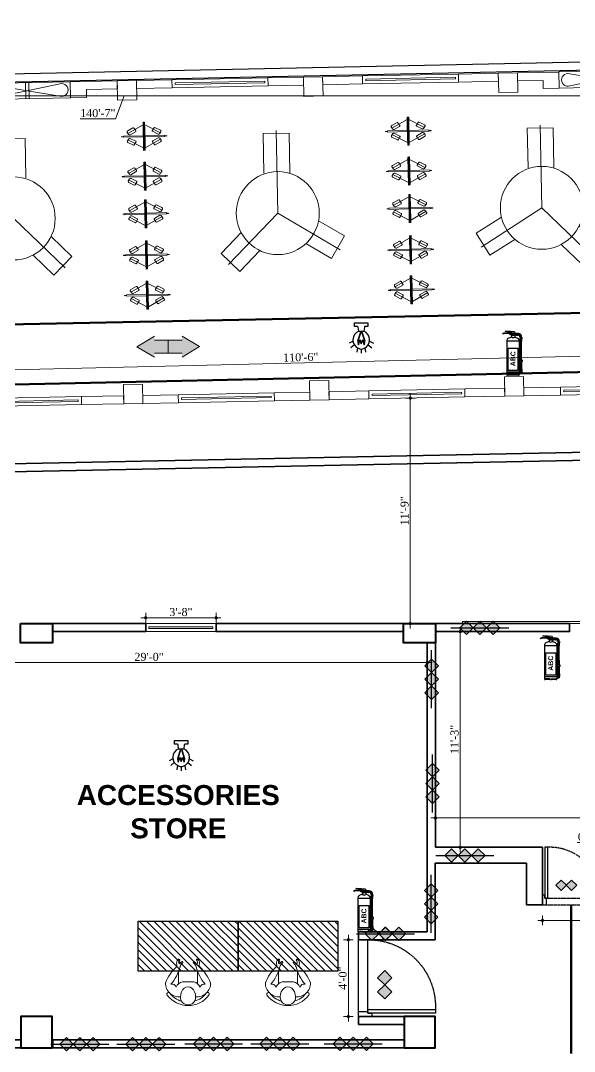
# Model space of a CAD drawing. Header units: inches. Extents: x -250485 to 735580, y -140410 to 288049.
# Drawn here: x 23142 to 23488, y 21699 to 22343 of the extents above; entities that cross this region are included whole.
import ezdxf

# ---------------------------------------------------------------- set-up
doc = ezdxf.new("R2010")
doc.units = ezdxf.units.IN
doc.header["$MEASUREMENT"] = 0
doc.header["$PDMODE"] = 35
doc.linetypes.add('BORDER2', pattern=[0.875, 0.25, -0.125, 0.25, -0.125, 0, -0.125])
doc.linetypes.add('DASH', pattern=[0.35, 0.25, -0.1])
doc.layers.get('0').update_dxf_attribs({"lineweight": 0})
doc.layers.get('Defpoints').update_dxf_attribs({"lineweight": 0})
for name, color, linetype, lineweight in [('A column', 106, 'Continuous', 40), ('A WALL', 7, 'Continuous', 35), ('A window', 150, 'Continuous', 0), ('COLUMN-2', 102, 'Continuous', 0), ('DOOR', 222, 'Continuous', 0), ('Emergency Light', 251, 'Continuous', 15), ('evacuation plan', 162, 'Continuous', 13), ('Layer1', 134, 'Continuous', 0), ('Machine', 222, 'Continuous', 0), ('MAN', 215, 'Continuous', 0), ('New circulation', 52, 'BORDER2', 9), ('New furniture', 42, 'Continuous', 9), ('New stair', 40, 'Continuous', 35), ('new stair full height', 6, 'Continuous', 0), ('New Wall', 7, 'Continuous', 5), ('New window', 132, 'Continuous', 35), ('sheet', 7, 'Continuous', 15), ('TEXT-1', 7, 'Continuous', 0), ('wall', 7, 'Continuous', 0)]:
    doc.layers.add(name, color=color, linetype=linetype, lineweight=lineweight)
for name, color, linetype in [('A Furniture', 7, 'Continuous'), ('A site line', 7, 'Continuous'), ('bp door', 40, 'Continuous'), ('fire rated wall', 7, 'Continuous'), ('FIREACC', 30, 'Continuous'), ('OUTSIDE', 253, 'Continuous')]:
    doc.layers.add(name, color=color, linetype=linetype)
doc.styles.add('REG', font='times.ttf')
doc.styles.get("Standard").update_dxf_attribs({"font": 'arialbd.ttf', "height": 24})
doc.dimstyles.new('Dim-Pres', dxfattribs={"dimtxt": 5.5, "dimasz": 2, "dimexe": 1.5, "dimexo": 1.5, "dimgap": 1, "dimtad": 3, "dimdec": 0, "dimzin": 3, "dimdsep": 46, "dimlunit": 4, "dimtxsty": 'REG', "dimblk": 'point', "dimcen": 2, "dimclrd": 256, "dimclre": 256, "dimclrt": 7, "dimadec": 0, "dimazin": 0, "dimtfac": 0.75, "dimtdec": 0, "dimtmove": 1, "dimatfit": 3, "dimldrblk": 'point', "dimfxl": 0, "dimtolj": 1, "dimtzin": 0, "dimlwd": -1, "dimlwe": -1, "dimarcsym": 1})

# ---------------------------------------------------------------- blocks, each defined once
blk = doc.blocks.new('A$C410B7781')
at = {"layer": 'A window', "ltscale": 30}
blk.add_lwpolyline([(-51.04, 7.56), (-51.04, 2.56), (8.96, 2.56), (8.96, 7.56), (-51.04, 7.56)], dxfattribs=at)
blk.add_lwpolyline([(-49.04, 5.56), (-49.04, 4.56), (6.96, 4.56), (6.96, 5.56)], close=True, dxfattribs=at)
blk = doc.blocks.new('MS')
at = {"layer": 'Machine'}
for p, q in [((2396, 2638), (2671, 2489)), ((2529, 2535), (2560, 2582)), ((2576, 2586), (2670, 2535)), ((2396, 2228), (2671, 2377)), ((2533, 2518), (2629, 2466)), ((2533, 2348), (2629, 2400)), ((2655, 2473), (2678, 2506)), ((2655, 2393), (2678, 2360)), ((2748, 2443), (2748, 2422)), ((2529, 2330), (2560, 2284)), ((2576, 2280), (2670, 2331))]:
    blk.add_line(p, q, dxfattribs=at)
for points in [[(2382, 2266), (2369, 2266), (2369, 2614), (2382, 2614)], [(2382, 2680), (2396, 2680), (2396, 2186), (2382, 2186)], [(2748, 2435), (2787, 2435), (2787, 2431), (2748, 2431)]]:
    blk.add_lwpolyline(points, close=True, dxfattribs=at)
for points in [[(2396, 2443), (2748, 2443)], [(2396, 2422), (2748, 2422)]]:
    blk.add_lwpolyline(points, dxfattribs=at)
for centre, radius, start, end in [((2570, 2576), 12, 61.515, 146.245), ((2539, 2529), 12, 146.245, 241.515), ((2639, 2484), 20, 241.515, 326.245), ((2639, 2382), 20, 33.755, 118.485), ((2661, 2517), 20, 326.245, 61.515), ((2539, 2337), 12, 118.485, 213.755), ((2570, 2290), 12, 213.755, 298.485), ((2661, 2349), 20, 298.485, 33.755)]:
    blk.add_arc(centre, radius, start, end, dxfattribs=at)
blk = doc.blocks.new('A$C6C0F28B8')
at = {"layer": 'Machine'}
for p, q in [((12.97, 50.91), (27.15, 65.09)), ((39.88, 52.36), (27.15, 65.09)), ((-45.94, 41.95), (-36.65, 57.37)), ((-19.06, 46.78), (-36.65, 57.37)), ((0, 25.21), (34.93, 60.14)), ((0, 25.21), (-42.75, 51.6)), ((25.7, 38.18), (39.88, 52.36)), ((-28.15, 31.24), (-45.94, 41.95)), ((0, 25.21), (0, -32.2)), ((-9, -30.2), (-9, -2.69)), ((9, -30.2), (9, -2.69)), ((9, -30.2), (-9, -30.2))]:
    blk.add_line(p, q, dxfattribs=at)
blk.add_circle((0, 25.21), 28.79, dxfattribs=at)
blk.add_circle((0, 25.21), 28.79, dxfattribs=at)
at = {"layer": 'Machine', "yscale": 0.0393700787401485}
for p, xscale, zscale in [((-185.47, -15.49), 0.0393700787401485, 0.0393700787401485), ((185.47, -15.49), -0.0393700787401485, 0.03937007874015701), ((-185.47, -43.35), 0.0393700787401485, 0.0393700787401485), ((185.47, -43.35), -0.0393700787401485, 0.03937007874015701), ((-185.47, -72.01), 0.0393700787401485, 0.0393700787401485), ((185.47, -72.01), -0.0393700787401485, 0.03937007874015701), ((-185.47, -97.99), 0.0393700787401485, 0.0393700787401485), ((185.47, -97.99), -0.0393700787401485, 0.03937007874015701), ((-185.47, -125.74), 0.0393700787401485, 0.0393700787401485), ((185.47, -125.74), -0.0393700787401485, 0.03937007874015701)]:
    blk.add_blockref('MS', p, dxfattribs=dict(at, xscale=xscale, zscale=zscale))
blk = doc.blocks.new('A$C42246A87')
at = {"layer": 'new stair full height', "ltscale": 0.1}
for p, q in [((32.26, 9.96), (32.26, -0.05)), ((34.26, 9.96), (34.26, -0.05))]:
    blk.add_line(p, q, dxfattribs=at)
at = {"layer": 'new stair full height', "ltscale": 30}
for points in [[(6.26, 9.96), (6.26, -0.04), (60.26, -0.04), (60.26, 9.96), (6.26, 9.96)], [(11.84, 0.99), (54.68, 8.93)], [(54.68, 0.99), (11.84, 8.93)]]:
    blk.add_lwpolyline(points, dxfattribs=at)
for centre, start, end in [((11.76, 4.96), 88.9545, 271.0455), ((54.75, 4.96), 268.9545, 91.0455)]:
    blk.add_arc(centre, 3.97, start, end, dxfattribs=at)
blk = doc.blocks.new('A$C0A385B62')
at = {"layer": 'MAN'}
for p, q in [((12.8, 13.8), (5.25, 13.8)), ((5.25, 8.74), (5.25, 13.8)), ((12.8, 8.74), (12.8, 13.8)), ((6.78, 9.5), (11.27, 9.5))]:
    blk.add_line(p, q, dxfattribs=at)
for centre, major_axis, ratio, start_param, end_param in [((6.29, 17.03), (1.33, -1.33), 1, 3.011756, 4.336791), ((5.39, 18.34), (0.213, 0.213), 1, -0.990366, 1.743844), ((6.72, 17.29), (1.01, 1.01), 1, 1.590737, 2.798433), ((3.04, 20.88), (3.42, 3.42), 1, 4.442782, 4.759624), ((8.74, 14.62), (2.19, -2.19), 1, 3.016096, 3.635716), ((6.68, 17.32), (0.22, -0.22), 1, 6.040082, 8.853084), ((11.37, 17.32), (0.22, 0.22), 1, 0.571694, 3.384696), ((9.31, 14.62), (2.19, 2.19), 1, -0.494124, 0.125496), ((53.03, 68.46), (46.44, -46.44), 1, 4.811956, 4.835194), ((12.66, 18.34), (0.213, -0.213), 1, 1.397749, 4.131959), ((11.33, 17.29), (1.01, 1.01), 1, -1.227636, -0.01994), ((11.76, 17.03), (1.33, 1.33), 1, -1.195198, 0.129837), ((16.26, 2.74), (12.33, 12.33), 1, 1.534761, 1.981495), ((-10.84, 19.76), (12.13, 12.13), 1, -1.500161, -1.035997), ((3.52, 16.15), (0.744, -0.744), 1, 0.12019, 0.903179), ((28.88, 19.76), (12.13, 12.13), 1, 2.606793, 3.070957), ((14.53, 16.15), (0.744, 0.744), 1, 2.238414, 3.021402), ((1.82, 2.74), (12.33, 12.33), 1, -0.410698, 0.036036), ((5.41, 8.93), (3.82, -3.82), 1, 3.892704, 5.607304), ((2.59, 6.86), (1.22, 1.22), 1, -0.491791, 1.062111), ((7.56, 5.99), (2.55, 2.55), 1, 1.002801, 1.964608), ((10.49, 5.99), (2.55, 2.55), 1, -0.393812, 0.567995), ((12.64, 8.93), (3.82, 3.82), 1, 3.82371, 5.532074), ((15.46, 6.86), (1.22, -1.22), 1, 2.079482, 3.633383), ((1.21, 4.56), (0.486, -0.486), 1, 1.452986, 4.552069), ((9.03, 10.51), (7.43, 7.43), 1, 3.004593, 4.850456), ((9.06, 10.51), (6.48, -6.48), 1, 4.573278, 5.207423), ((9.04, 3.6), (0, 3.84), 0.793116, 4.700072, 7.865366), ((9.03, 10.51), (6.48, -6.48), 1, 5.787108, 6.421253), ((16.87, 4.58), (0.475, 0.475), 1, -1.432729, 1.708864), ((9.04, 3.33), (2.16, -2.16), 1, 3.851468, 7.14293)]:
    blk.add_ellipse(centre, major_axis=major_axis, ratio=ratio, start_param=start_param, end_param=end_param, dxfattribs=at)
blk = doc.blocks.new('dot')
at = {"color": 4}
for p, q in [((-1.5, 0), (1.5, 0)), ((0, 1.5), (0, -1.5))]:
    blk.add_line(p, q, dxfattribs=at)
at = {"color": 6, "const_width": 0.5}
blk.add_lwpolyline([(-0.25, 0, 1), (0.25, 0, 1)], format="xyb", close=True, dxfattribs=at)
blk = doc.blocks.new('point')
blk.add_blockref('dot', (0, 0))
blk = doc.blocks.new('*D365')
at = {"layer": 'Defpoints', "color": 0, "ltscale": 30, "transparency": 16777216}
for p in [(23264.23, 21969.99), (23220.23, 21966.33, -9.7), (23264.23, 21966.33, -9.7)]:
    blk.add_point(p, dxfattribs=at)
at = {"layer": 'Layer1', "ltscale": 30, "transparency": 16777216}
for p, q in [((23220.23, 21968.91), (23220.23, 21971.49)), ((23222.23, 21969.99), (23262.23, 21969.99)), ((23264.23, 21968.91), (23264.23, 21971.49))]:
    blk.add_line(p, q, dxfattribs=at)
at = {"layer": 'Layer1', "ltscale": 30, "transparency": 16777216, "xscale": 2, "yscale": 2, "zscale": 2, "rotation": 180}
blk.add_blockref('point', (23220.23, 21969.99), dxfattribs=at)
at = {"layer": 'Layer1', "ltscale": 30, "transparency": 16777216, "xscale": 2, "yscale": 2, "zscale": 2}
blk.add_blockref('point', (23264.23, 21969.99), dxfattribs=at)
at = {"layer": 'Layer1', "color": 7, "ltscale": 30, "transparency": 16777216, "insert": (23242.23, 21973.53), "char_height": 5, "attachment_point": 5, "style": 'REG'}
blk.add_mtext('\\A1;3\'-8"', dxfattribs=at)
blk = doc.blocks.new('bfg')
at = {"layer": 'fire rated wall'}
h = blk.add_hatch(color=1, dxfattribs=at)
h.dxf.hatch_style = 1
h.paths.add_polyline_path([(9432308.7, -5613534.5), (9432321.4, -5613547.3), (9432334.2, -5613534.5)])
h.paths.add_polyline_path([(9432334.2, -5613534.5), (9432321.4, -5613521.8), (9432308.7, -5613534.5)])
h.paths.add_polyline_path([(9432334.2, -5613534.5), (9432359.7, -5613534.5), (9432346.9, -5613521.8)])
h.paths.add_polyline_path([(9432334.2, -5613534.5), (9432346.9, -5613547.3), (9432359.7, -5613534.5)])
at = {"layer": 'fire rated wall', "color": 1, "elevation": 0}
for points in [[(9432321.4, -5613547.3), (9432334.2, -5613534.5), (9432321.4, -5613521.8), (9432308.7, -5613534.5)], [(9432346.9, -5613547.3), (9432359.7, -5613534.5), (9432346.9, -5613521.8), (9432334.2, -5613534.5)]]:
    blk.add_lwpolyline(points, close=True, dxfattribs=at)
blk.add_lwpolyline([(9432291.7, -5613534.5), (9432376.7, -5613534.5)], dxfattribs=at)
blk = doc.blocks.new('3HR RATE')
at = {"layer": 'fire rated wall', "xscale": 1.292997314696549, "yscale": 1.292997314696549, "zscale": 1.292997314696549}
for p in [(-12191616.2, 7245476.7), (-12191583.2, 7245476.7)]:
    blk.add_blockref('bfg', p, dxfattribs=at)
blk = doc.blocks.new('fddfgdgfsg')
at = {"ltscale": 100000}
h = blk.add_hatch(color=1, dxfattribs=at)
h.paths.add_polyline_path([(2091.9, -12378.98), (2096.33, -12383.41), (2100.73, -12379), (2100.72, -12378.98), (2100.73, -12378.97), (2096.32, -12374.56)])
h.paths.add_polyline_path([(2105.14, -12383.41), (2109.56, -12378.98), (2105.14, -12374.56), (2100.73, -12378.97), (2100.75, -12378.98), (2100.73, -12379)])
at = {"layer": 'bp door', "color": 1, "linetype": 'DASH'}
for p, q in [((2117.32, -12362.64, -9.7), (2072.61, -12362.64, -9.7)), ((2072.61, -12368.4, -9.7), (2072.61, -12362.64, -9.7)), ((2117.32, -12368.4, -9.7), (2072.61, -12368.4, -9.7))]:
    blk.add_line(p, q, dxfattribs=at)
at = {"layer": 'bp door', "color": 1, "elevation": -9.7}
for points in [[(2117.32, -12368.4), (2118.55, -12368.4), (2118.55, -12370.87), (2120.61, -12370.87), (2120.61, -12362.64), (2117.32, -12362.64)], [(2116.08, -12410.64), (2118.55, -12410.64), (2118.55, -12368.4), (2116.08, -12368.4)], [(2100.75, -12378.98), (2096.32, -12374.56), (2091.9, -12378.98), (2096.33, -12383.41)], [(2109.56, -12378.98), (2105.14, -12374.56), (2100.72, -12378.98), (2105.14, -12383.41)]]:
    blk.add_lwpolyline(points, close=True, dxfattribs=at)
at = {"layer": 'bp door', "color": 1, "linetype": 'DASH'}
blk.add_arc((2114.39, -12368.89, -9.7), 41.79, 179.32844, 272.32063, dxfattribs=at)
blk = doc.blocks.new('*D376')
at = {"layer": 'Defpoints', "color": 0, "ltscale": 30, "transparency": 16777216}
for p in [(23353.29, 21768.83, -9.7), (23346.88, 21720.83), (23353.29, 21720.83, -9.7)]:
    blk.add_point(p, dxfattribs=at)
at = {"layer": 'Layer1', "ltscale": 30, "transparency": 16777216}
for p, q in [((23348.85, 21768.83), (23345.38, 21768.83)), ((23346.88, 21766.83), (23346.88, 21722.83)), ((23348.85, 21720.83), (23345.38, 21720.83))]:
    blk.add_line(p, q, dxfattribs=at)
at = {"layer": 'Layer1', "ltscale": 30, "transparency": 16777216, "xscale": 2, "yscale": 2, "zscale": 2}
for p, rotation in [((23346.88, 21768.83), 90), ((23346.88, 21720.83), 270)]:
    blk.add_blockref('point', p, dxfattribs=dict(at, rotation=rotation))
at = {"layer": 'Layer1', "color": 7, "ltscale": 30, "transparency": 16777216, "insert": (23343.33, 21744.83), "char_height": 5, "attachment_point": 5, "rotation": 90, "style": 'REG'}
blk.add_mtext('\\A1;4\'-0"', dxfattribs=at)
blk = doc.blocks.new('fsgfdsgs')
at = {"layer": 'Layer1', "rotation": 90}
blk.add_blockref('fddfgdgfsg', (-9519.84, -14665.81, 9.7), dxfattribs=at)
at = {"layer": 'Layer1', "xscale": -1, "rotation": 90}
blk.add_blockref('fddfgdgfsg', (-9519.84, -10520.59, 9.7), dxfattribs=at)
blk = doc.blocks.new('*D381')
at = {"layer": 'Defpoints', "color": 0, "ltscale": 30, "transparency": 16777216}
for p in [(23468.21, 21790.58, -9.7), (23540.39, 21790.58, -9.7), (23540.39, 21780.92)]:
    blk.add_point(p, dxfattribs=at)
at = {"layer": 'Layer1', "ltscale": 30, "transparency": 16777216}
for p, q in [((23505.18, 21829.67), (23489.81, 21829.67)), ((23504.3, 21780.92), (23505.18, 21829.67)), ((23468.21, 21783.57), (23468.21, 21779.42)), ((23470.21, 21780.92), (23538.39, 21780.92)), ((23540.39, 21783.57), (23540.39, 21779.42))]:
    blk.add_line(p, q, dxfattribs=at)
at = {"layer": 'Layer1', "ltscale": 30, "transparency": 16777216, "xscale": 2, "yscale": 2, "zscale": 2, "rotation": 180}
blk.add_blockref('point', (23468.21, 21780.92), dxfattribs=at)
at = {"layer": 'Layer1', "ltscale": 30, "transparency": 16777216, "xscale": 2, "yscale": 2, "zscale": 2}
blk.add_blockref('point', (23540.39, 21780.92), dxfattribs=at)
at = {"layer": 'Layer1', "color": 7, "ltscale": 30, "transparency": 16777216, "insert": (23497.5, 21833.21), "char_height": 5, "attachment_point": 5, "style": 'REG'}
blk.add_mtext('\\A1;6\'-0"', dxfattribs=at)
blk = doc.blocks.new('A$C16DB04AD')
at = {"layer": 'Emergency Light', "color": 154, "lineweight": 30}
for p, q in [((-6.54, -14.39), (-9.59, -15.98)), ((6.54, -14.39), (9.59, -15.98)), ((-5.43, -17.4), (-8.33, -19.77)), ((-2.95, -19.78), (-3.46, -23.22)), ((0, -20.7), (0, -24)), ((2.95, -19.78), (3.46, -23.22)), ((5.43, -17.4), (8.33, -19.77))]:
    blk.add_line(p, q, dxfattribs=at)
blk.add_lwpolyline([(-2, -6.57), (-2.49, -3.28, 0.371278), (-2.94, -2.89), (-5.25, -2.89), (-5.25, 0), (5.25, 0), (5.25, -2.89), (2.94, -2.89, 0.371278), (2.49, -3.28), (2, -6.57)], format="xyb", dxfattribs=at)
at = {"layer": 'Emergency Light', "color": 1, "lineweight": 30}
blk.add_lwpolyline([(-0.43, -6.57), (-3.01, -14.48), (-2.28, -17.27), (-1.1, -13.91), (0, -16.5), (1.1, -13.91), (2.28, -17.27), (3.01, -14.48), (0.43, -6.57)], dxfattribs=at)
blk.add_lwpolyline([(0.43, -7.28, 0.690361), (-0.43, -7.28), (-2.75, -14.5), (-2.25, -16.42), (-1.12, -13.21), (0, -15.86), (1.12, -13.21), (2.25, -16.42), (2.75, -14.5), (0.43, -7.28)], format="xyb", dxfattribs=at)
at = {"layer": 'Emergency Light', "color": 154, "lineweight": 30}
blk.add_lwpolyline([(-2.02, -6.58), (2, -6.57)], dxfattribs=at)
for centre, radius, start, end in [((0.78, -13.41), 7.38, 112.06714, 245.97666), ((-0.78, -13.41), 7.38, 294.02334, 67.93286), ((0, -15.96), 4.74, 241.9689, 298.0311)]:
    blk.add_arc(centre, radius, start, end, dxfattribs=at)
blk = doc.blocks.new('*U196')
at = {"layer": 'OUTSIDE', "linetype": 'Continuous'}
for points in [[(-64, 504), (-85, 498), (-52, 503)], [(-52, 503), (-85, 498), (-47, 502)], [(-43, 502), (-85, 498), (-43, 486)], [(-85, 498), (-43, 502), (-47, 502)], [(-52, 503), (-58, 504), (-64, 504)], [(-100, 482), (-104, 460), (-79, 478)], [(-79, 478), (-104, 460), (-84, 462)], [(-84, 462), (-104, 460), (-77, 321)], [(-104, 460), (-97, 320), (-77, 321)], [(-85, 498), (-100, 482), (-47, 486)], [(-47, 486), (-100, 482), (-64, 484)], [(-64, 484), (-100, 482), (-79, 478)], [(-85, 498), (-47, 486), (-43, 486)], [(-47, 486), (-64, 484), (-52, 485)], [(-52, 485), (-64, 484), (-58, 484)], [(-97, 320), (-102, 180), (-82, 180)], [(-77, 321), (-97, 320), (-82, 180)], [(-82, 160), (-103, 111), (-83, 111)], [(-102, 160), (-103, 111), (-82, 160)], [(-103, 111), (-104, 62), (-84, 62)], [(-83, 111), (-103, 111), (-84, 62)]]:
    blk.add_solid(points, dxfattribs=at)
blk = doc.blocks.new('*U195')
at = {"layer": 'OUTSIDE', "linetype": 'Continuous'}
for points in [[(0, 488), (-1, 487), (1, 486)], [(-1, 487), (0, 486), (1, 486)], [(0, 500), (0, 488), (1, 486)], [(1, 500), (0, 500), (1, 486)], [(1, 500), (1, 486), (2, 488)], [(1, 500), (1, 500), (2, 488)], [(1, 500), (1, 500), (1, 486)], [(2, 488), (1, 486), (2, 487)], [(2, 487), (1, 486), (2, 486)]]:
    blk.add_solid(points, dxfattribs=at)
blk = doc.blocks.new('ABC')
at = {"layer": 'FIREACC', "color": 11}
for p, q in [((-39154, 31707), (-39205, 31704)), ((-39153, 31701), (-39200, 31700)), ((-39152, 31714), (-39193, 31720)), ((-39101, 31717), (-39189, 31724)), ((-39175, 31634), (-39175, 31301)), ((-39134, 31708), (-39154, 31707)), ((-39127, 31702), (-39153, 31701)), ((-39136, 31712), (-39151, 31714)), ((-39134, 31709), (-39134, 31706)), ((-39127, 31704), (-39131, 31704)), ((-39100, 31685), (-39131, 31685)), ((-39131, 31684), (-39131, 31682)), ((-39100, 31684), (-39131, 31684)), ((-39099, 31682), (-39131, 31682)), ((-39131, 31682), (-39131, 31666)), ((-39129, 31698), (-39129, 31701)), ((-39129, 31701), (-39127, 31701)), ((-39129, 31685), (-39129, 31697)), ((-39106, 31703), (-39127, 31702)), ((-39127, 31701), (-39102, 31701)), ((-39106, 31705), (-39126, 31704)), ((-39106, 31703), (-39106, 31705)), ((-39101, 31717), (-39102, 31701)), ((-39102, 31701), (-39102, 31707)), ((-39102, 31685), (-39102, 31701)), ((-39100, 31684), (-39100, 31682)), ((-39099, 31682), (-39099, 31666)), ((-39055, 31634), (-39055, 31301)), ((-39129, 31306), (-39164, 31306)), ((-39102, 31306), (-39067, 31306))]:
    blk.add_line(p, q, dxfattribs=at)
for centre, radius in [((-39115, 31693), 8), ((-39115, 31693), 7.11), ((-39104, 31703), 0.818)]:
    blk.add_circle(centre, radius, dxfattribs=at)
for centre, radius, start, end in [((-39202, 31688), 16.6, 102.0731, 158.0787), ((-39195, 31656), 44.2, 96.1934, 120.0254), ((-39189, 31720), 4, 85.8388, 175.8388), ((-39149, 31631), 26.3, 119.5311, 173.3898), ((-39115, 31581), 86.5, 100.9999, 123.208), ((-39136, 31709), 2.4, 355.8388, 82.0095), ((-39132, 31706), 2.4, 175.8388, 273.0799), ((-39131, 31684), 0.8, 90, 270), ((-39104, 31703), 1.96, 175.8388, 355.8388), ((-39100, 31684), 0.8, 270, 90), ((-39116, 31581), 86.5, 56.792, 79.0001), ((-39082, 31631), 26.3, 6.6102, 60.4689), ((-39171, 31302), 4.51, 202.0814, 252.7663), ((-39173, 31302), 4.45, 276.3773, 340.9868), ((-39160, 31298), 9.06, 135.2683, 162.981), ((-39164, 31302), 3.74, 83.2574, 130.4174), ((-39128, 31299), 6.79, 39.6417, 93.3999), ((-39116, 31306), 7.75, 199.8006, 272.52), ((-39115, 31306), 7.75, 267.48, 340.1994), ((-39103, 31299), 6.79, 86.6001, 140.3583), ((-39067, 31302), 3.74, 49.5826, 96.7426), ((-39071, 31298), 9.06, 17.019, 44.7317), ((-39058, 31302), 4.45, 199.0132, 263.6227), ((-39060, 31302), 4.51, 287.2337, 337.9186)]:
    blk.add_arc(centre, radius, start, end, dxfattribs=at)
at = {"layer": 'OUTSIDE', "color": 11}
for p, q in [((-39127, 31706), (-39125, 31706)), ((-39125, 31706), (-39127, 31706)), ((-39118, 31695), (-39120, 31696)), ((-39116, 31689), (-39118, 31700)), ((-39116, 31698), (-39115, 31698)), ((-39116, 31698), (-39116, 31689)), ((-39116, 31698), (-39115, 31698)), ((-39115, 31689), (-39113, 31700)), ((-39115, 31698), (-39115, 31689)), ((-39115, 31698), (-39115, 31698)), ((-39113, 31695), (-39111, 31696)), ((-39102, 31701), (-39102, 31701)), ((-39096, 31699), (-39102, 31699)), ((-39096, 31695), (-39102, 31695)), ((-39096, 31691), (-39102, 31691)), ((-39096, 31687), (-39102, 31687)), ((-39096, 31699), (-39096, 31687)), ((-39080, 31701), (-39092, 31701)), ((-39080, 31699), (-39092, 31699)), ((-39080, 31698), (-39092, 31698)), ((-39080, 31689), (-39092, 31689)), ((-39080, 31688), (-39092, 31688)), ((-39080, 31685), (-39092, 31685)), ((-39080, 31701), (-39080, 31685)), ((-39080, 31687), (-39078, 31687)), ((-39063, 31685), (-39068, 31685)), ((-39055, 31626), (-39175, 31626)), ((-39055, 31326), (-39175, 31326)), ((-39058, 31298), (-39173, 31298))]:
    blk.add_line(p, q, dxfattribs=at)
at = {"layer": 'OUTSIDE', "color": 1}
for p, q in [((-39080, 31700), (-39078, 31700)), ((-39063, 31701), (-39068, 31701)), ((-39163, 31342), (-39163, 31558)), ((-39163, 31558), (-39067, 31558)), ((-39067, 31558), (-39067, 31342)), ((-39055, 31442), (-39027, 31442)), ((-39050, 31442), (-39050, 31426)), ((-39030, 31442), (-39030, 31426)), ((-39027, 31442), (-39027, 31426)), ((-39067, 31342), (-39163, 31342)), ((-39055, 31426), (-39027, 31426)), ((-39049, 31348), (-39049, 31346)), ((-39049, 31348), (-39030, 31348)), ((-39049, 31346), (-39049, 31346)), ((-39049, 31346), (-39049, 31328)), ((-39049, 31346), (-39049, 31328)), ((-39043, 31346), (-39046, 31346)), ((-39046, 31346), (-39046, 31328)), ((-39043, 31346), (-39043, 31328)), ((-39041, 31326), (-39041, 31346)), ((-39041, 31326), (-39041, 31346)), ((-39041, 31346), (-39038, 31346)), ((-39038, 31326), (-39038, 31346)), ((-39036, 31346), (-39033, 31346)), ((-39036, 31346), (-39036, 31328)), ((-39033, 31346), (-39033, 31328)), ((-39030, 31348), (-39030, 31346)), ((-39030, 31346), (-39030, 31346)), ((-39030, 31346), (-39030, 31328)), ((-39030, 31346), (-39030, 31328)), ((-39047, 31326), (-39031, 31326)), ((-39046, 31325), (-39046, 31326)), ((-39046, 31325), (-39046, 31314)), ((-39033, 31325), (-39046, 31325)), ((-39033, 31324), (-39046, 31324)), ((-39046, 31314), (-39033, 31314)), ((-39033, 31325), (-39033, 31326)), ((-39033, 31325), (-39033, 31314))]:
    blk.add_line(p, q, dxfattribs=at)
at = {"layer": 'OUTSIDE', "color": 11}
for centre, radius, start, end in [((-39140, 31706), 14, 1.7796, 358.9745), ((-39140, 31706), 13.6, 1.8369, 358.9415), ((-39118, 31688), 25.7, 238.3845, 275.6038), ((-39127, 31706), 0.343, 90, 270), ((-39125, 31706), 0.343, 270, 90), ((-39115, 31693), 5.65, 115.6308, 148.0837), ((-39115, 31693), 3.41, 125.5003, 148.0837), ((-39115, 31688), 1.22, 124.1991, 55.3937), ((-39113, 31690), 27.6, 265.6954, 300.3163), ((-39115, 31693), 3.41, 31.9163, 54.4997), ((-39115, 31693), 5.65, 31.9163, 64.3692), ((-39092, 31694), 7.45, 91.1883, 129.7873), ((-39092, 31693), 7.45, 230.2127, 268.8117), ((-39090, 31693), 5.13, 117.4534, 242.5466), ((-39092, 31701), 1.98, 181.0474, 268.0119), ((-39092, 31686), 1.98, 91.9881, 178.9526), ((-39066, 31730), 45.1, 255.4552, 267.5164), ((-39064, 31669), 32.2, 354.9737, 89.8444), ((-39064, 31669), 16.2, 356.2273, 89.6749), ((-37883, 31547), 1170, 174.0773, 185.1556)]:
    blk.add_arc(centre, radius, start, end, dxfattribs=at)
at = {"layer": 'OUTSIDE', "color": 1}
for centre, radius, start, end in [((-39066, 31656), 45.1, 92.4836, 104.5448), ((-37872, 31547), 1165, 174.1113, 185.1494), ((-35847, 31459), 3202, 180.5894, 181.9925), ((-35847, 31459), 3186, 180.5923, 182.0025), ((-39046, 31329), 2.97, 192.2541, 244.019), ((-39046, 31329), 2.97, 192.2541, 244.019), ((-39043, 31329), 2.97, 192.2541, 244.019), ((-39040, 31329), 2.97, 192.2541, 244.019), ((-39038, 31329), 2.97, 295.981, 347.7459), ((-39036, 31329), 2.97, 295.981, 347.7459), ((-39033, 31329), 2.97, 295.981, 347.7459), ((-39033, 31329), 2.97, 295.981, 347.7459)]:
    blk.add_arc(centre, radius, start, end, dxfattribs=at)
at = {"layer": 'OUTSIDE', "color": 11, "linetype": 'Continuous', "xscale": -0.8000000000029104, "yscale": 0.7999999999992724, "zscale": 0.7999999999999443}
blk.add_blockref('*U195', (-39115, 31298), dxfattribs=at)
at = {"layer": 'OUTSIDE', "color": 1, "linetype": 'Continuous', "xscale": -0.8000000000029104, "yscale": 0.7999999999992724, "zscale": 0.7999999999999443}
blk.add_blockref('*U196', (-39115, 31298), dxfattribs=at)
at = {"layer": 'sheet', "color": 5, "insert": (-39091, 31384), "char_height": 48, "width": 165, "attachment_point": 7, "rotation": 90}
blk.add_mtext('{\\C6;ABC}', dxfattribs=at)
blk = doc.blocks.new('hfev')
at = {"layer": 'evacuation plan'}
h = blk.add_hatch(color=60, dxfattribs=at)
h.dxf.hatch_style = 1
h.paths.add_polyline_path([(40299.1, 13041.1), (40287.2, 13021.2), (40310.9, 13021.2)])
h.paths.add_polyline_path([(40306.5, 13021.2), (40291.6, 13021.2), (40291.6, 13005.5), (40306.5, 13005.5)])
at = {"layer": 'evacuation plan', "color": 9, "true_color": 0xafd9aa}
for p, q in [((40287.2, 13021.2), (40299.1, 13041.1)), ((40299.1, 13041.1), (40310.9, 13021.2)), ((40291.6, 13021.2), (40291.6, 13005.5)), ((40306.5, 13021.2), (40306.5, 13005.5)), ((40291.6, 13005.5), (40306.5, 13005.5))]:
    blk.add_line(p, q, dxfattribs=at)
blk = doc.blocks.new('*D384')
at = {"layer": 'Defpoints', "color": 0, "ltscale": 30, "transparency": 16777216}
for p in [(24050.55, 22302.13, -11.61), (24050.55, 22296.08), (22363.23, 22276.63, 0.5)]:
    blk.add_point(p, dxfattribs=at)
at = {"layer": 'Layer1', "ltscale": 30, "transparency": 16777216}
for p, q in [((22363.23, 22292.09), (22363.23, 22297.58)), ((22365.23, 22296.08), (24048.55, 22296.08)), ((23206.89, 22296.08), (23201.41, 22281.68)), ((24050.55, 22297.58), (24050.55, 22294.58)), ((23201.41, 22281.68), (23179.2, 22281.68))]:
    blk.add_line(p, q, dxfattribs=at)
at = {"layer": 'Layer1', "ltscale": 30, "transparency": 16777216, "xscale": 2, "yscale": 2, "zscale": 2, "rotation": 180}
blk.add_blockref('point', (22363.23, 22296.08), dxfattribs=at)
at = {"layer": 'Layer1', "ltscale": 30, "transparency": 16777216, "xscale": 2, "yscale": 2, "zscale": 2}
blk.add_blockref('point', (24050.55, 22296.08), dxfattribs=at)
at = {"layer": 'Layer1', "color": 7, "ltscale": 30, "transparency": 16777216, "insert": (23190.31, 22285.23), "char_height": 5, "attachment_point": 5, "style": 'REG'}
blk.add_mtext('\\A1;140\'-7"', dxfattribs=at)
blk = doc.blocks.new('*D386')
at = {"layer": 'Defpoints', "color": 0, "ltscale": 30, "transparency": 16777216}
for p in [(23385.1, 22107.26, -12.82), (23385.57, 22107.26), (23391.44, 21966.33, -9.7)]:
    blk.add_point(p, dxfattribs=at)
at = {"layer": 'Layer1', "ltscale": 30, "transparency": 16777216}
for p, q in [((23385.57, 21968.33), (23385.57, 22105.26)), ((23386.23, 22107.26), (23387.07, 22107.26)), ((23387.4, 21966.33), (23384.07, 21966.33))]:
    blk.add_line(p, q, dxfattribs=at)
at = {"layer": 'Layer1', "ltscale": 30, "transparency": 16777216, "xscale": 2, "yscale": 2, "zscale": 2}
for p, rotation in [((23385.57, 22107.26), 90), ((23385.57, 21966.33), 270)]:
    blk.add_blockref('point', p, dxfattribs=dict(at, rotation=rotation))
at = {"layer": 'Layer1', "color": 7, "ltscale": 30, "transparency": 16777216, "insert": (23382.02, 22036.79), "char_height": 5, "attachment_point": 5, "rotation": 90, "style": 'REG'}
blk.add_mtext('\\A1;11\'-9"', dxfattribs=at)
blk = doc.blocks.new('*D412')
at = {"layer": 'Defpoints', "color": 0, "ltscale": 30, "transparency": 16777216}
for p in [(23048.46, 21951.85, -9.7), (23396.19, 21951.85, -9.7), (23396.19, 21942)]:
    blk.add_point(p, dxfattribs=at)
at = {"layer": 'Layer1', "ltscale": 30, "transparency": 16777216}
for p, q in [((23048.46, 21944.68), (23048.46, 21940.5)), ((23050.46, 21942), (23394.19, 21942)), ((23396.19, 21944.68), (23396.19, 21940.5))]:
    blk.add_line(p, q, dxfattribs=at)
at = {"layer": 'Layer1', "ltscale": 30, "transparency": 16777216, "xscale": 2, "yscale": 2, "zscale": 2, "rotation": 180}
blk.add_blockref('point', (23048.46, 21942), dxfattribs=at)
at = {"layer": 'Layer1', "ltscale": 30, "transparency": 16777216, "xscale": 2, "yscale": 2, "zscale": 2}
blk.add_blockref('point', (23396.19, 21942), dxfattribs=at)
at = {"layer": 'Layer1', "color": 7, "ltscale": 30, "transparency": 16777216, "insert": (23222.33, 21945.55), "char_height": 5, "attachment_point": 5, "style": 'REG'}
blk.add_mtext('\\A1;29\'-0"', dxfattribs=at)
blk = doc.blocks.new('*D414')
at = {"layer": 'Defpoints', "color": 0, "ltscale": 30, "transparency": 16777216}
for p in [(23411.56, 21961.33, -9.7), (23411.56, 21826.58, -9.7), (23416.8, 21826.58)]:
    blk.add_point(p, dxfattribs=at)
at = {"layer": 'Layer1', "ltscale": 30, "transparency": 16777216}
for p, q in [((23415.16, 21961.33), (23418.3, 21961.33)), ((23416.8, 21959.33), (23416.8, 21828.58)), ((23415.16, 21826.58), (23418.3, 21826.58))]:
    blk.add_line(p, q, dxfattribs=at)
at = {"layer": 'Layer1', "ltscale": 30, "transparency": 16777216, "xscale": 2, "yscale": 2, "zscale": 2}
for p, rotation in [((23416.8, 21961.33), 90), ((23416.8, 21826.58), 270)]:
    blk.add_blockref('point', p, dxfattribs=dict(at, rotation=rotation))
at = {"layer": 'Layer1', "color": 7, "ltscale": 30, "transparency": 16777216, "insert": (23413.26, 21893.95), "char_height": 5, "attachment_point": 5, "rotation": 90, "style": 'REG'}
blk.add_mtext('\\A1;11\'-3"', dxfattribs=at)
blk = doc.blocks.new('*D415')
at = {"layer": 'Defpoints', "color": 0, "ltscale": 30, "transparency": 16777216}
for p in [(23401.33, 21844.06, -9.7), (23627.73, 21844.93), (23627.73, 21844.06, -9.7)]:
    blk.add_point(p, dxfattribs=at)
at = {"layer": 'Layer1', "ltscale": 30, "transparency": 16777216}
for p, q in [((23401.33, 21845.13), (23401.33, 21846.43)), ((23403.33, 21844.93), (23625.73, 21844.93)), ((23627.73, 21845.13), (23627.73, 21846.43))]:
    blk.add_line(p, q, dxfattribs=at)
at = {"layer": 'Layer1', "ltscale": 30, "transparency": 16777216, "xscale": 2, "yscale": 2, "zscale": 2, "rotation": 180}
blk.add_blockref('point', (23401.33, 21844.93), dxfattribs=at)
at = {"layer": 'Layer1', "ltscale": 30, "transparency": 16777216, "xscale": 2, "yscale": 2, "zscale": 2}
blk.add_blockref('point', (23627.73, 21844.93), dxfattribs=at)
at = {"layer": 'Layer1', "color": 7, "ltscale": 30, "transparency": 16777216, "insert": (23514.53, 21848.47), "char_height": 5, "attachment_point": 5, "style": 'REG'}
blk.add_mtext('\\A1;18\'-10"', dxfattribs=at)
blk = doc.blocks.new('*D739')
at = {"layer": 'Defpoints', "color": 0, "ltscale": 30, "transparency": 16777216}
for p in [(23979.92, 22144.96), (23980.18, 22134.08, -12.82), (22654.77, 22102.61, -12.82)]:
    blk.add_point(p, dxfattribs=at)
at = {"layer": 'Layer1', "ltscale": 30, "transparency": 16777216}
for p, q in [((22656.51, 22113.54), (23977.92, 22144.91)), ((23979.98, 22142.64), (23979.89, 22146.46)), ((22654.57, 22111.17), (22654.48, 22114.99))]:
    blk.add_line(p, q, dxfattribs=at)
at = {"layer": 'Layer1', "ltscale": 30, "transparency": 16777216, "xscale": 2, "yscale": 2, "zscale": 2}
for p, rotation in [((23979.92, 22144.96), 1.360122514346406), ((22654.51, 22113.49), 181.3601225143464)]:
    blk.add_blockref('point', p, dxfattribs=dict(at, rotation=rotation))
at = {"layer": 'Layer1', "color": 7, "ltscale": 30, "transparency": 16777216, "insert": (23317.13, 22132.76), "char_height": 5, "attachment_point": 5, "rotation": 1.36012, "style": 'REG'}
blk.add_mtext('\\A1;110\'-6"', dxfattribs=at)

msp = doc.modelspace()

# ---------------------------------------------------------------- hatches: boundary and pattern name
at = {"layer": 'A Furniture'}
h = msp.add_hatch(dxfattribs=at)
h.set_pattern_fill('ANSI31', scale=26, angle=-90, style=0)
h.set_pattern_definition([(315, (-23103.1212, 46253.9148), (2.29809704, 2.29809704), [])])
h.paths.add_polyline_path([(23215.53, 21780.44), (23277.93, 21780.44), (23277.93, 21749.24), (23215.53, 21749.24)])
h = msp.add_hatch(dxfattribs=at)
h.set_pattern_fill('ANSI31', scale=26, angle=-90, style=0)
h.set_pattern_definition([(315, (-23040.7212, 46253.9148), (2.29809704, 2.29809704), [])])
h.paths.add_polyline_path([(23277.93, 21780.44), (23340.33, 21780.44), (23340.33, 21749.24), (23277.93, 21749.24)])

# ---------------------------------------------------------------- linework, layer by layer
at = {"layer": 'A column', "color": 7, "elevation": -9.7}
for points in [[(23141.94, 21966.33), (23161.94, 21966.33), (23161.94, 21954.33), (23141.94, 21954.33), (23141.94, 21966.33)], [(23381.44, 21966.33), (23401.44, 21966.33), (23401.44, 21954.33), (23381.44, 21954.33), (23381.44, 21966.33)]]:
    msp.add_lwpolyline(points, dxfattribs=at)
for points in [[(23142.19, 21701.33), (23161.69, 21701.33), (23161.69, 21720.83), (23142.19, 21720.83)], [(23381.69, 21701.33), (23401.19, 21701.33), (23401.19, 21720.83), (23381.69, 21720.83)]]:
    msp.add_lwpolyline(points, close=True, dxfattribs=at)
at = {"layer": 'A Furniture', "color": 7, "elevation": -9.7}
for points in [[(23215.53, 21780.44), (23277.93, 21780.44), (23277.93, 21749.24), (23215.53, 21749.24)], [(23277.93, 21780.44), (23340.33, 21780.44), (23340.33, 21749.24), (23277.93, 21749.24)]]:
    msp.add_lwpolyline(points, close=True, dxfattribs=at)
at = {"layer": 'A site line', "color": 7, "ltscale": 30, "elevation": -11.61}
for points in [[(22207.16, 21197.58), (22234.13, 22291.01), (24734.61, 22343.08), (24725.77, 21985.96)], [(22212.16, 21197.46), (22239.01, 22286.12), (24729.48, 22337.97), (24720.77, 21986.08)]]:
    msp.add_lwpolyline(points, dxfattribs=at)
at = {"layer": 'A WALL', "color": 7, "ltscale": 30}
for p, q in [((23396.19, 21773.83, -9.7), (23396.19, 21954.33, -9.7)), ((23396.19, 21954.33, -9.7), (23401.44, 21954.32, -9.7)), ((23401.44, 21954.32, -9.7), (23401.31, 21826.58, -9.7)), ((23401.31, 21826.58, -9.7), (23468.21, 21826.58, -9.7)), ((23468.21, 21826.58, -9.7), (23468.21, 21790.58, -9.7)), ((23401.23, 21816.58, -9.7), (23401.21, 21768.82, -9.7)), ((23458.21, 21816.58, -9.7), (23401.23, 21816.58, -9.7)), ((23458.21, 21790.58, -9.7), (23458.21, 21816.58, -9.7)), ((23468.21, 21816.58, -9.7), (23468.21, 21790.58, -9.7)), ((23468.21, 21790.58, -9.7), (23458.21, 21790.58, -9.7)), ((23468.21, 21790.58, -9.7), (23458.21, 21790.58, -9.7)), ((23353.29, 21768.83, -9.7), (23353.29, 21773.83, -9.7)), ((23353.29, 21773.83, -9.7), (23396.19, 21773.83, -9.7)), ((23353.29, 21768.83, -9.7), (23401.21, 21768.82, -9.7)), ((23381.69, 21720.83, -9.7), (23353.29, 21720.83, -9.7)), ((23353.29, 21720.83, -9.7), (23353.29, 21715.83, -9.7)), ((23381.69, 21715.83, -9.7), (23353.29, 21715.83, -9.7)), ((23401.19, 21720.83, -9.7), (23396.19, 21720.83, -9.7)), ((22975.22, 21706.33, -9.7), (23142.19, 21706.33, -9.7)), ((23142.19, 21706.33, -9.7), (23142.19, 21701.33, -9.7)), ((23162.19, 21706.33, -9.7), (23381.69, 21706.33, -9.7)), ((23162.19, 21701.33, -9.7), (23162.19, 21706.33, -9.7)), ((23142.19, 21701.33, -9.7), (22970.22, 21701.33, -9.7)), ((23381.69, 21701.33, -9.7), (23162.19, 21701.33, -9.7))]:
    msp.add_line(p, q, dxfattribs=at)
at = {"layer": 'A WALL', "color": 7, "ltscale": 30, "elevation": -9.7}
for points in [[(23161.94, 21966.33), (23220.23, 21966.33), (23220.23, 21961.33), (23161.94, 21961.33)], [(23264.23, 21966.33), (23381.44, 21966.33), (23381.44, 21961.33), (23264.23, 21961.33)], [(23401.44, 21966.33), (23485.19, 21966.33), (23485.19, 21961.33), (23401.44, 21961.33)]]:
    msp.add_lwpolyline(points, close=True, dxfattribs=at)
at = {"layer": 'A window', "ltscale": 30, "elevation": -9.7}
msp.add_lwpolyline([(23220.23, 21966.33), (23220.23, 21961.33), (23264.23, 21961.33), (23264.23, 21966.33), (23220.23, 21966.33)], dxfattribs=at)
msp.add_lwpolyline([(23222.23, 21964.33), (23222.23, 21963.33), (23262.23, 21963.33), (23262.23, 21964.33)], close=True, dxfattribs=at)
at = {"layer": 'COLUMN-2', "color": 7, "ltscale": 20000}
for points, elevation in [([(23318.84, 22307.77), (23330.83, 22308.01), (23331.07, 22296.01), (23319.08, 22295.77), (23318.84, 22307.77)], -11.61), ([(23440.59, 22310.21), (23452.58, 22310.45), (23452.82, 22298.45), (23440.83, 22298.21), (23440.59, 22310.21)], -11.61), ([(23202.47, 22305.44), (23214.46, 22305.68), (23214.71, 22293.68), (23202.71, 22293.44), (23202.47, 22305.44)], -11.61), ([(23206.27, 22115.67), (23218.27, 22115.91), (23218.51, 22103.92), (23206.51, 22103.68), (23206.27, 22115.67)], -12.82), ([(23322.64, 22118.01), (23334.64, 22118.25), (23334.88, 22106.25), (23322.88, 22106.01), (23322.64, 22118.01)], -12.82), ([(23444.39, 22120.45), (23456.39, 22120.69), (23456.63, 22108.69), (23444.63, 22108.45), (23444.39, 22120.45)], -12.82)]:
    msp.add_lwpolyline(points, dxfattribs=dict(at, elevation=elevation))
at = {"layer": 'DOOR', "color": 7, "ltscale": 30, "elevation": -9.7}
msp.add_lwpolyline([(23418.19, 21967.76), (23552.19, 21967.76), (23552.19, 21966.33), (23418.19, 21966.33)], close=True, dxfattribs=at)
at = {"layer": 'Layer1', "ltscale": 30}
msp.add_line((23381.69, 21720.83, -9.7), (23381.69, 21715.83, -9.7), dxfattribs=at)
at = {"layer": 'New circulation', "color": 7, "ltscale": 30}
msp.add_line((22731.62, 22053.14, -12.82), (23931.83, 22077.21, -12.82), dxfattribs=at)
at = {"layer": 'New stair', "color": 7, "ltscale": 30, "elevation": -12.82}
msp.add_lwpolyline([(22731.62, 22053.14), (23931.83, 22077.21), (23931.73, 22082.21), (22731.52, 22058.14), (22731.62, 22053.14)], dxfattribs=at)
at = {"layer": 'New Wall', "color": 7, "ltscale": 30}
for points, elevation in [([(23296.74, 22302.33), (23318.94, 22302.77), (23318.84, 22307.77), (23296.64, 22307.33)], -11.61), ([(23330.93, 22303.01), (23355.82, 22303.51), (23355.72, 22308.51), (23330.83, 22308.01)], -11.61), ([(23415.8, 22304.71), (23440.69, 22305.21), (23440.59, 22310.21), (23415.7, 22309.71)], -11.61), ([(23214.56, 22300.68), (23236.76, 22301.12), (23236.66, 22306.12), (23214.46, 22305.68)], -11.61), ([(23180.18, 22103.15), (23206.51, 22103.68), (23206.41, 22108.67), (23180.08, 22108.15)], -12.82), ([(23218.51, 22103.92), (23240.7, 22104.36), (23240.6, 22109.36), (23218.41, 22108.91)], -12.82), ([(23300.69, 22105.56), (23322.88, 22106.01), (23322.78, 22111.01), (23300.59, 22110.56)], -12.82), ([(23334.88, 22106.25), (23359.76, 22106.75), (23359.66, 22111.75), (23334.78, 22111.25)], -12.82), ([(23419.75, 22107.95), (23444.63, 22108.45), (23444.53, 22113.45), (23419.65, 22112.95)], -12.82), ([(23456.63, 22108.69), (23479.53, 22109.15), (23479.43, 22114.15), (23456.53, 22113.69)], -12.82)]:
    msp.add_lwpolyline(points, close=True, dxfattribs=dict(at, elevation=elevation))
at = {"layer": 'New Wall', "color": 7, "ltscale": 30, "elevation": -11.61}
for points in [[(23452.58, 22310.44), (23478.48, 22310.96), (23478.68, 22300.96), (23468.68, 22300.76), (23468.58, 22305.76), (23452.68, 22305.44), (23452.58, 22310.44)], [(23202.47, 22305.44), (23173.14, 22304.85), (23173.34, 22294.85), (23183.33, 22295.05), (23183.23, 22300.05), (23202.57, 22300.44), (23202.47, 22305.44)]]:
    msp.add_lwpolyline(points, dxfattribs=at)
at = {"layer": 'wall', "color": 75, "lineweight": 53, "ltscale": 100000}
for points, elevation in [([(22366.01, 22137.83), (24056.17, 22171.72)], -12.82), ([(22366.8, 22098.84), (24042.6, 22135.45)], -12.82), ([(23486.21, 21790.58), (23486.21, 21697.86)], -9.7)]:
    msp.add_lwpolyline(points, dxfattribs=dict(at, elevation=elevation))

# ---------------------------------------------------------------- block references
at = {"layer": 'A Furniture', "color": 7, "xscale": -1.559999999996307, "yscale": 1.559999999996215, "zscale": 1.559999999999999}
for p in [(23260.81, 21727.71, -9.7), (23323.21, 21727.71, -9.7)]:
    msp.add_blockref('A$C0A385B62', p, dxfattribs=at)
at = {"layer": 'Emergency Light', "lineweight": 30, "xscale": 0.7868064756185049, "yscale": 0.7868064756185049, "zscale": 0.7868064756213451}
for p in [(23354.96, 22154.18), (23242.4, 21893.27)]:
    msp.add_blockref('A$C16DB04AD', p, dxfattribs=at)
at = {"layer": 'evacuation plan', "color": 11, "true_color": 0xf27172, "xscale": -0.5499328878868255, "yscale": 0.5499328878868255, "zscale": 0.5499328876488784}
for p, rotation in [((30386.51, 44301.15), 90), ((16082.17, -22.41), 270)]:
    msp.add_blockref('hfev', p, dxfattribs=dict(at, rotation=rotation))
at = {"layer": 'Layer1', "xscale": 0.2533935670508072, "yscale": 0.2533935670526262, "zscale": 0.2533935670521235}
for p in [(22318.45, 25209.2), (22309.11, 25067.07), (22259.37, 25018.12, -9.7), (22068.46, 24949.25), (22109.69, 24949.2), (22152.07, 24949.26), (22193.45, 24949.3), (22239.29, 24949.3)]:
    msp.add_blockref('3HR RATE', p, dxfattribs=at)
at = {"layer": 'Layer1', "rotation": 90}
for name, p, xscale, yscale, zscale in [('3HR RATE', (20153.38, 20820.91), 0.2533935670508072, 0.2533935670508072, 0.253393567052124), ('3HR RATE', (20153.91, 20755.85), 0.2533935670508072, 0.2533935670508072, 0.253393567052124), ('fsgfdsgs', (14059.31, 19658.48, -9.7), 0.75, 0.75, 0.75), ('3HR RATE', (20153.08, 20680.66), 0.2533935670508072, 0.2533935670508072, 0.253393567052124)]:
    msp.add_blockref(name, p, dxfattribs=dict(at, xscale=xscale, yscale=yscale, zscale=zscale))
at = {"layer": 'Layer1', "xscale": -1, "rotation": 90}
msp.add_blockref('fddfgdgfsg', (10990.64, 23841.43), dxfattribs=at)
at = {"layer": 'New furniture', "color": 7, "rotation": 181.1488679749023}
for p, xscale, yscale, zscale in [((23302.32, 22245.49, -31.83), 0.9000000000009398, 0.9000000000009398, 0.9000000000009398), ((23467.33, 22248.8, -31.83), -0.9000000000009398, 0.900000000000091, 0.8999999999999999), ((23137.32, 22242.18, -31.83), -0.9000000000009398, 0.900000000000091, 0.8999999999999999)]:
    msp.add_blockref('A$C6C0F28B8', p, dxfattribs=dict(at, xscale=xscale, yscale=yscale, zscale=zscale))
at = {"layer": 'new stair full height', "color": 7, "ltscale": 30, "rotation": 1.148867974906783}
for p in [(23472.42, 22300.89, -11.61), (23113.09, 22293.68, -11.61)]:
    msp.add_blockref('A$C42246A87', p, dxfattribs=at)
at = {"layer": 'New window', "color": 7, "ltscale": 30, "rotation": 1.148867974906783}
for p in [(23406.9, 22301.98, -11.61), (23287.84, 22299.59, -12.21), (23530.61, 22107.62, -12.82), (23171.27, 22100.41, -12.82), (23291.78, 22102.83, -13.42), (23410.84, 22105.21, -12.82)]:
    msp.add_blockref('A$C410B7781', p, dxfattribs=at)
at = {"layer": 'wall', "color": 1, "lineweight": 53, "xscale": 0.06433683165232651, "yscale": 0.06433683165232651, "zscale": 0.06433683165094806}
for p in [(25966.34, 20107.99), (25989.91, 19917.77), (25873.22, 19759.87)]:
    msp.add_blockref('ABC', p, dxfattribs=at)

# ---------------------------------------------------------------- texts
at = {"layer": 'TEXT-1', "color": 7, "ltscale": 0.25, "insert": (23240.6, 21832.03, -9.7), "char_height": 12.48, "width": 154.8909, "attachment_point": 8, "rotation": 359.99968}
msp.add_mtext('ACCESSORIES STORE ', dxfattribs=at)

# ---------------------------------------------------------------- dimensions: what is measured, and where the dimension line sits
at = {"layer": 'Layer1', "ltscale": 30}
for base, p1, p2, picture, middle in [((24050.55, 22296.08), (22363.23, 22276.63, 0.5), (24050.55, 22302.13, -11.61), '*D384', (23200.41, 22281.68)), ((23540.39, 21780.92), (23468.21, 21790.58, -9.7), (23540.39, 21790.58, -9.7), '*D381', (23504.18, 21829.67))]:
    dim = msp.add_linear_dim(base=base, p1=p1, p2=p2, dimstyle='Dim-Pres', override={"dimtxt": 5, "dimfxl": 4, "dimfxlon": 1}, dxfattribs=at)
    dim.commit()
    dim.dimension.update_dxf_attribs({"geometry": picture, "text_midpoint": middle, "dimtype": 160})
dim = msp.add_aligned_dim(p1=(22654.77, 22102.61, -12.82), p2=(23980.18, 22134.08, -12.82), distance=10.88, dimstyle='Dim-Pres', override={"dimtxt": 5, "dimfxl": 4, "dimfxlon": 1}, dxfattribs=at)
dim.commit()
dim.dimension.update_dxf_attribs({"geometry": '*D739', "text_midpoint": (23317.13, 22132.76)})
for base, p1, p2, picture, middle in [((23385.57, 22107.26), (23391.44, 21966.33, -9.7), (23385.1, 22107.26, -12.82), '*D386', (23382.02, 22036.79)), ((23416.8, 21826.58), (23411.56, 21961.33, -9.7), (23411.56, 21826.58, -9.7), '*D414', (23413.26, 21893.95)), ((23346.88, 21720.83), (23353.29, 21768.83, -9.7), (23353.29, 21720.83, -9.7), '*D376', (23343.33, 21744.83))]:
    dim = msp.add_linear_dim(base=base, p1=p1, p2=p2, angle=90, dimstyle='Dim-Pres', override={"dimtxt": 5, "dimfxl": 4, "dimfxlon": 1}, dxfattribs=at)
    dim.commit()
    dim.dimension.update_dxf_attribs({"geometry": picture, "text_midpoint": middle})
for base, p1, p2, picture, middle in [((23264.23, 21969.99), (23220.23, 21966.33, -9.7), (23264.23, 21966.33, -9.7), '*D365', (23242.23, 21973.53)), ((23396.19, 21942), (23048.46, 21951.85, -9.7), (23396.19, 21951.85, -9.7), '*D412', (23222.33, 21945.55)), ((23627.73, 21844.93), (23401.33, 21844.06, -9.7), (23627.73, 21844.06, -9.7), '*D415', (23514.53, 21848.47))]:
    dim = msp.add_linear_dim(base=base, p1=p1, p2=p2, dimstyle='Dim-Pres', override={"dimtxt": 5, "dimfxl": 4, "dimfxlon": 1}, dxfattribs=at)
    dim.commit()
    dim.dimension.update_dxf_attribs({"geometry": picture, "text_midpoint": middle})

doc.saveas('drawing.dxf')
